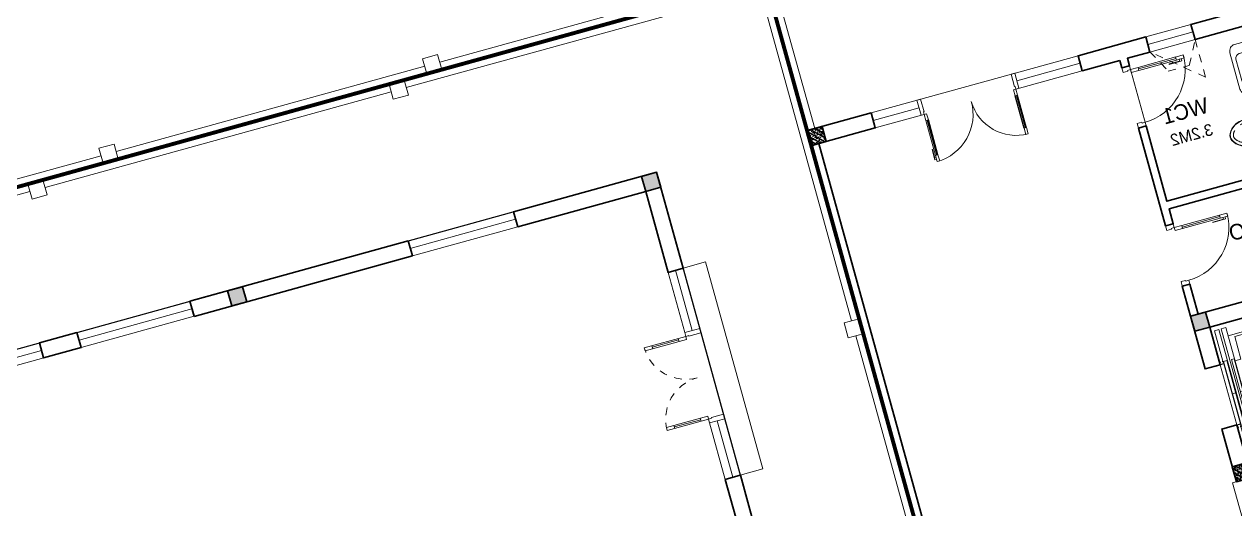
# Model space of a CAD drawing. Header units: metres. Extents: x 568336 to 569219, y 2065964 to 2066430.
# Drawn here: x 568459.33 to 568474.83, y 2066314.17 to 2066320.38 of the extents above; entities that cross this region are included whole.
import ezdxf

# ---------------------------------------------------------------- set-up
doc = ezdxf.new("R2010")
doc.units = ezdxf.units.M
for name, pattern in [('$AUDIT_BAD_LTYPE2', [0]), ('DASHDOT2', [0.5, 0.25, -0.125, 0, -0.125]), ('HIDDEN', [0.375, 0.25, -0.125]), ('HIDDEN2', [0.1875, 0.125, -0.0625]), ('xref-thap C (mb tang 32-2)$0$HIDDEN', [0.375, 0.25, -0.125])]:
    doc.linetypes.add(name, pattern=pattern)
doc.layers.get('0').update_dxf_attribs({"linetype": 'CONTINUOUS'})
doc.layers.add('-AREA', color=2, linetype='CONTINUOUS', plot=False)
for name, color, linetype, lineweight in [('-CONCRETE', 1, 'CONTINUOUS', 35), ('-DIM', 9, 'CONTINUOUS', 13), ('-DOOR', 137, 'CONTINUOUS', 9), ('-FURNITURE', 46, 'CONTINUOUS', 9), ('-HATCH', 8, 'CONTINUOUS', 5), ('-LINE1', 7, 'CONTINUOUS', 18), ('-LINE2', 252, 'CONTINUOUS', 9), ('-STEEL1', 1, 'CONTINUOUS', 35), ('-TEXT', 7, 'CONTINUOUS', 15), ('-WALL', 4, 'CONTINUOUS', 35), ('TEXT25', 2, 'CONTINUOUS', 13)]:
    doc.layers.add(name, color=color, linetype=linetype, lineweight=lineweight)
for name, color, linetype in [('-RANH GIOI LO DAT', 12, 'CONTINUOUS'), ('1-NETMANH', 8, 'CONTINUOUS'), ('APOLIC', 7, 'CONTINUOUS')]:
    doc.layers.add(name, color=color, linetype=linetype)
doc.styles.add('SVN_AVO_thuong', font='')
doc.styles.add('T1', font='', dxfattribs={"height": 200})
doc.styles.add('vnavanth', font='', dxfattribs={"width": 0.8})
doc.styles.get('SVN_AVO_thuong').set_extended_font_data('SVN-Avo')
doc.styles.get('T1').set_extended_font_data('VNgeometric Light')
doc.styles.get('vnavanth').set_extended_font_data('.VnAvantH')

# ---------------------------------------------------------------- blocks, each defined once
blk = doc.blocks.new('A$C5C575821')
at = {"layer": '-CONCRETE'}
h = blk.add_hatch(color=256, dxfattribs=at)
h.dxf.hatch_style = 1
h.paths.add_polyline_path([(-0.00237559899687767, 200.0000000000146), (-0.00237559899687767, 1.455191522836685e-11), (199.9976244010031, 1.455191522836685e-11), (199.9976244010031, 200.0000000000146)])
blk.add_lwpolyline([(-0.00237559899687767, 1.455191522836685e-11), (199.9976244010031, 1.455191522836685e-11), (199.9976244010031, 200.0000000000146), (-0.00237559899687767, 200.0000000000146)], close=True, dxfattribs=at)
blk = doc.blocks.new('*U45')
for p, q in [((-1110.000000000007, 450.0000000000036), (-1150.000000000007, 450.0000000000036)), ((-1130.000000000007, 100), (-1130.000000000007, 450.0000000000036)), ((-89.99999999999997, 450.0000000000036), (-49.99999999999996, 450.0000000000036)), ((-70, 100), (-69.99999999999997, 450.0000000000036)), ((-1110.000000000007, 100), (-1150.000000000007, 100)), ((-90, 100), (-50, 100))]:
    blk.add_line(p, q)
for points in [[(-1150.000000000007, 0), (-1110.000000000007, 0), (-1110.000000000007, 550.0000000000036), (-1150.000000000007, 550.0000000000036)], [(-50, 0), (-90, 0), (-89.99999999999997, 550.0000000000036), (-49.99999999999996, 550.0000000000036)], [(-1200.000000000007, -200.0526511982753), (-1140.000000000007, -200.0526511982753), (-1140.000000000007, -40), (-1150.000000000007, -40), (-1150.000000000007, 0), (-1200.000000000007, 0)], [(0, -200.0526511982753), (-60, -200.0526511982753), (-60, -40), (-50, -40), (-50, 0), (0, 0)]]:
    blk.add_lwpolyline(points, close=True)
at = {"linetype": 'HIDDEN', "ltscale": 0.1}
for centre, radius, start, end in [((-1150.000000000894, -9.604186855958593e-10), 550.0000000010929, 7.0167092985349e-15, 89.99996073224847), ((-49.99999999985441, -2.328580127074637e-10), 550.0000000003703, 90.00003926775153, 180)]:
    blk.add_arc(centre, radius, start, end, dxfattribs=at)
blk = doc.blocks.new('M38-T1')
at = {"layer": '-AREA'}
blk.add_lwpolyline([(204930.015548976, -1434744.520871507), (197929.8544989321, -1434744.520887626), (197930.0131367987, -1418971.489461015), (204930.0155126578, -1418971.489461015)], close=True, dxfattribs=at)
at = {"layer": '-DOOR'}
for p, q in [((201955.0155125594, -1418971.631540664), (199205.0155125591, -1418971.701742411)), ((197929.8916869326, -1422271.489460695), (197929.8916869326, -1420871.489460695)), ((197929.913005009, -1420871.489460695), (197929.913021935, -1422271.489460695)), ((198029.8050036422, -1420871.489460695), (198029.8050205683, -1422271.489460695)), ((198029.8916869326, -1422271.489460695), (198029.8916869326, -1420871.489460695)), ((198129.6970022754, -1420871.489405388), (198129.6970192014, -1422271.489405389)), ((198129.8916869326, -1422271.489460695), (198129.8916869326, -1420871.489460695)), ((198029.4106716515, -1425171.713052459), (198029.5618687978, -1426671.9855799)), ((197929.5398075954, -1427171.711207034), (197929.54904836, -1426671.711207119)), ((198129.1257559072, -1427171.714895688), (198129.1349966718, -1426671.714895773)), ((198029.612257982, -1427171.978539568), (198029.7634008184, -1428671.712170304))]:
    blk.add_line(p, q, dxfattribs=at)
for points in [[(200005.0155125592, -1418971.684191974), (199205.0155125594, -1418971.684191974), (199205.0155125594, -1419171.631540641), (200005.0155125592, -1419171.631540641)], [(201955.0155125592, -1418971.684191974), (201205.0155125592, -1418971.684191974), (201205.0155125592, -1419171.631540641), (201955.0155125592, -1419171.631540641)], [(198129.4202262536, -1428671.712170286), (198129.5780178974, -1425171.688746481), (197929.5780168554, -1425171.688746515), (197929.4202252116, -1428671.712170321)]]:
    blk.add_lwpolyline(points, close=True, dxfattribs=at)
for points in [[(200005.0155125592, -1419071.657866308), (199205.0155125592, -1419071.657866308)], [(201955.0155125592, -1419071.657866308), (201205.0155125591, -1419071.657866308)]]:
    blk.add_lwpolyline(points, dxfattribs=at)
at = {"layer": '-LINE1', "lineweight": 18}
for points in [[(200430.0155116593, -1417071.489460901), (196130.0155116593, -1417071.489460674)], [(204730.015512598, -1417071.489461129), (200630.0155116593, -1417071.489460912)], [(196030.0155116638, -1417171.489460663), (196030.0155117686, -1421771.489460663)], [(196030.0155117732, -1421971.489460663), (196030.015511878, -1426571.489460663)], [(196030.0155118826, -1426771.489460663), (196030.0155119874, -1431371.489460663)]]:
    blk.add_lwpolyline(points, dxfattribs=at)
at = {"layer": '-LINE1', "ltscale": 10}
for points in [[(200430.0155116593, -1417171.489460663), (200630.0155116593, -1417171.489460663), (200630.0155116593, -1416971.489460663), (200430.0155116593, -1416971.489460663)], [(195930.0155116593, -1421971.489460663), (196130.0155116593, -1421971.489460663), (196130.0155116593, -1421771.489460663), (195930.0155116593, -1421771.489460663)], [(195930.0155116593, -1426771.489460663), (196130.0155116593, -1426771.489460663), (196130.0155116593, -1426571.489460663), (195930.0155116593, -1426571.489460663)]]:
    blk.add_lwpolyline(points, close=True, dxfattribs=at)
at = {"layer": '-LINE1'}
blk.add_lwpolyline([(199205.0155125591, -1418971.701742411), (199205.0155125591, -1418671.701742411), (201955.0155125594, -1418671.701742411), (201955.0155125594, -1418971.561338951)], dxfattribs=at)
at = {"layer": '-RANH GIOI LO DAT', "linetype": 'HIDDEN', "ltscale": 10, "const_width": 50}
blk.add_lwpolyline([(195930.0155116593, -1416971.489460663), (195930.0155121212, -1437239.588784412), (204930.0155121212, -1437178.544911579), (204930.015512598, -1416971.48946114)], close=True, dxfattribs=at)
at = {"layer": '-WALL'}
for p, q in [((197930.0155125899, -1420871.489460695), (197930.0155125899, -1418971.489461015)), ((197930.0155125784, -1418971.489461015), (199205.0155125591, -1418971.489461014)), ((199205.0155125591, -1418971.657900918), (199205.0155125594, -1419171.654778917)), ((201955.0155125594, -1418971.489461015), (203430.0155125784, -1418971.517597381)), ((201955.0155125594, -1419171.548118806), (201955.0155125594, -1418971.591065354)), ((198130.0155125899, -1420871.489460695), (198130.0155125899, -1419171.489461015)), ((198130.0155125784, -1419171.489461015), (199205.0155125594, -1419171.489461014)), ((201955.0155125592, -1419171.489461015), (203029.8813829255, -1419171.489461015)), ((197930.0155125899, -1420871.489460695), (198130.0155125899, -1420871.489460695)), ((197929.7702368578, -1422271.489460695), (197929.9406774884, -1425171.711214101)), ((197929.7702368578, -1422271.489460695), (198129.7702368578, -1422271.489460695)), ((198129.7702368578, -1422271.489460695), (198129.9406771142, -1425171.714910407)), ((198129.2399571608, -1425171.713052459), (197929.5813861421, -1425171.713052459)), ((197929.9406774884, -1425171.711214101), (198129.9406771142, -1425171.714910407))]:
    blk.add_line(p, q, dxfattribs=at)
at = {"layer": '-WALL', "color": 250}
for p, q in [((198129.9437623315, -1426671.978539568), (197929.9331744155, -1426671.9855799)), ((198129.9260823668, -1427171.978539568), (197929.950774312, -1427171.985578658))]:
    blk.add_line(p, q, dxfattribs=at)
at = {"layer": '-WALL'}
blk.add_lwpolyline([(197929.9331744155, -1426671.9855799), (198129.9507751063, -1426671.9855799), (198129.9507751063, -1427171.978539568), (197929.9331744155, -1427171.978539568)], close=True, dxfattribs=at)
at = {"layer": '-DOOR', "xscale": -1, "rotation": 180}
blk.add_blockref('*U45', (201205.0155125592, -1419171.701742299), dxfattribs=at)
at = {"layer": '-WALL'}
for p in [(197930.0178881774, -1419171.489461015), (197930.0178881772, -1424671.489460257)]:
    blk.add_blockref('A$C5C575821', p, dxfattribs=at)
blk = doc.blocks.new('M39-T1')
at = {"layer": '-LINE1', "ltscale": 10}
for p, q in [((206284.3554308799, -1483401.731743078), (206284.3554308799, -1487501.731743078)), ((206284.3554308799, -1487701.731743078), (206284.3554308799, -1491801.731743078)), ((206284.3554308799, -1492001.731743078), (206284.3554308799, -1496101.731743078))]:
    blk.add_line(p, q, dxfattribs=at)
for points in [[(206184.3554308799, -1487701.731743078), (206384.3554308799, -1487701.731743078), (206384.3554308799, -1487501.731743078), (206184.3554308799, -1487501.731743078)], [(206184.3554308799, -1492001.731743078), (206384.3554308799, -1492001.731743078), (206384.3554308799, -1491801.731743078), (206184.3554308799, -1491801.731743078)]]:
    blk.add_lwpolyline(points, close=True, dxfattribs=at)
at = {"layer": '-RANH GIOI LO DAT', "linetype": 'HIDDEN', "ltscale": 10, "const_width": 50}
blk.add_lwpolyline([(197384.3554308799, -1483201.731742124), (197384.3554313568, -1503530.874939661), (206384.3554308799, -1503469.83106635), (206384.3554308799, -1483201.731743078)], close=True, dxfattribs=at)
blk = doc.blocks.new('A$C18091ED7')
for p, q in [((9.957147995010018e-09, -42.13376978135784), (0, -3.786117304116488e-07)), ((146.1412317672475, -26.59467297248193), (179.181621938591, -26.59467296488583)), ((146.1412317672475, -26.59467297248193), (146.1412317680188, -30.17859706786112)), ((146.1412317680188, -30.17859706786112), (165.7503655985456, -30.17859706340823)), ((153.0594147269658, -36.79204952501459), (146.1412317680188, -30.17859706786112)), ((152.3191092506386, -2.717133611440659e-07), (152.3191092568413, -26.59467297093943)), ((152.3191092506386, -2.717133611440659e-07), (179.1816219322718, -2.654269337654114e-07)), ((153.0594147269658, -36.79204952501459), (165.7503656001572, -36.79204952192958)), ((153.0594147275151, -39.73033438943094), (153.0594147269658, -36.79204952501459)), ((153.0594147275151, -39.73033438943094), (178.4413164740145, -39.73033438349376)), ((153.0594147275151, -39.73033438943094), (178.4413164740145, -39.73033438349376)), ((153.0594147275151, -39.73033438943094), (153.0594147281554, -42.13376974494895)), ((185.3594994290725, -30.17859705851879), (165.7503655985456, -30.17859706340823)), ((178.4413164733487, -36.79204951884458), (165.7503656001572, -36.79204952192958)), ((185.3594994290725, -30.17859705851879), (178.4413164733487, -36.79204951884458)), ((178.4413164733487, -36.79204951884458), (178.4413164740145, -39.73033438349376)), ((178.4413164740145, -39.73033438349376), (178.4413164746547, -42.1337697392446)), ((179.1816219322718, -2.654269337654114e-07), (179.181621938591, -26.59467296488583)), ((179.181621938591, -26.59467296488583), (185.3594994283012, -26.59467296337243)), ((185.3594994283012, -26.59467296337243), (185.3594994290725, -30.17859705851879)), ((-83.25994817525861, -267.3592828898691), (-83.259948167517, -299.9634285944048)), ((-83.25994817257379, -278.4883151478134), (-83.25994817046012, -287.6388527823146)), ((-60.91100930959874, -290.0299398849311), (-83.25994816994717, -290.0299398901407)), ((-62.88950393904452, -265.3807882612164), (-81.28145355204106, -265.3807882657275)), ((-60.91100931491019, -267.3592828844266), (-60.91100930728498, -299.9634285889624)), ((60.9110093945892, -267.3592828557594), (60.9110094022144, -299.9634285600623)), ((60.91100939990065, -290.029939856031), (83.25994826024908, -290.0299398510542)), ((62.88950401780676, -265.3807882316178), (81.2814536308033, -265.3807882273395)), ((83.25994825493763, -267.3592828505498), (83.25994826256283, -299.9634285550856)), ((83.25994825750604, -278.488315108727), (83.2599482596197, -287.6388527429954)), ((165.3959958605519, -261.9873972070927), (165.3959958671003, -289.7349902229907)), ((167.8691141396885, -259.5142789271486), (228.0810223811895, -259.5142789128586)), ((167.8691141472664, -292.2081085020036), (206.7175896017579, -292.2081084926904)), ((230.5541406641933, -274.3229751045001), (230.5541406613593, -261.9873971916386))]:
    blk.add_line(p, q)
for points in [[(230.0000000517721, -218.5046414944518, -0.1374073801801567), (225.4781190853137, -234.6482587013161), (221.7949787454636, -240.7070387715066, -0.2360805181595358), (198.2560902649639, -255.4947853636986, -0.0519608230665726), (-198.2560901437319, -255.4947854572965, -0.236080518165078), (-221.7949786317113, -240.7070388760185), (-225.4781189743626, -234.6482588077488, -0.1374073801809237), (-229.9999999484608, -218.5046416030382), (-229.9999999831671, -71.98694829508895, -0.1989123673786679), (-226.3782021181105, -63.2431547633314), (-208.8906150607545, -45.75556769772083, -0.1989123673792025), (-200.1468215308087, -42.13376982865157), (9.971699910238385e-09, -42.13376978135784), (200.1468215506357, -42.13376973403501, -0.1989123673792025), (208.8906150822841, -45.75556759897154), (226.3782021480001, -63.24315465634572, -0.1989123673791691), (230.0000000170658, -71.98694818626973)], [(144.14367173758, -618.9627606730501, -0.2124047892419209), (26.30999211127346, -734.491494372196, -0.0276853236339062), (-0.5628229983012716, -738.609219571983, -0.0222792448073508), (-26.30999181118386, -734.4914943844487, -0.2124047892421136), (-144.1436714920528, -618.9627607410075, -0.1427957259999892), (-167.2376623962118, -428.0139674870588, -0.0930051380368448), (-127.9331820271946, -309.1271633332653, -0.2564387014614383), (-111.240849547703, -299.9634286007786), (4.746470949612558e-08, -299.9634285748762), (111.2408496426324, -299.9634285482753, -0.2564387014619951), (127.933182126606, -309.1271632729331, -0.0930051380368741), (167.2376625517572, -428.0139674081001, -0.1427957260000456)]]:
    blk.add_lwpolyline(points, format="xyb", close=True)
at = {"linetype": 'xref-thap C (mb tang 32-2)$0$HIDDEN', "ltscale": 100}
blk.add_lwpolyline([(61.00044987679576, -669.0176259216969, -0.1990312026443698), (1.417429302819073e-07, -698.769823720475, -0.1990312026443799), (-61.00044960746891, -669.0176259504806, -0.2189240232571595), (-131.9321382956405, -478.313622940972, -0.1537914605682739), (-112.4681372026971, -403.989815428853, -0.2367011859554165), (5.876427167095244e-08, -347.5870280214876, -0.2367011859554843), (112.4681373467611, -403.9898153757968, -0.1537914605681893), (131.9321384748619, -478.313622878748, -0.2189240232571754)], format="xyb", close=True, dxfattribs=at)
blk.add_circle((165.7503656100234, -78.39166221523192), 13.90362011701458)
for centre, radius, start, end in [((-81.28145355158267, -267.3592828894034), 1.978494623656905, 90.00000001354867, 180.0000000133402), ((-62.88950393858613, -267.3592828848923), 1.978494623656905, 1.334021322268115e-08, 90.00000001354867), ((62.88950401826514, -267.3592828552937), 1.978494623656905, 90.00000001354867, 180.0000000133402), ((81.28145363126168, -267.3592828510155), 1.978494623656905, 1.334021322268115e-08, 90.00000001354867), ((167.8691141402633, -261.9873972065106), 2.473118279571131, 90.00000001354867, 180.0000000133402), ((167.8691141466952, -289.7349902224087), 2.473118279571131, 180.0000000133402, 270.0000000135486), ((206.717589598069, -276.6690117186226), 15.53909677420133, 270.0000000135486, 306.4658507565522), ((168.3527972659103, -224.7572911087773), 80.08895368617857, 306.4658507565522, 320.3122930343796), ((228.0810223845983, -274.3229751050822), 2.473118279571131, 320.3122930343796, 1.334021322268115e-08)]:
    blk.add_arc(centre, radius, start, end)
for points, knots in [([(-155.6468228230951, -259.4535552573798), (-156.6353001506941, -267.2522313103836), (-164.2940232875517, -328.394745314552), (-169.1545302536251, -385.0939582949213), (-183.68571763406, -527.7705276800843), (-135.602968026873, -679.1126648240606), (-50.29344375100118, -735.2493608418445), (-19.70048385594782, -741.0901266933652), (1.531116140540689e-07, -743.6724421556864)], [130.6139379315478, 130.6139379315478, 130.6139379315478, 130.6139379315478, 152.8521090939923, 311.1293507817257, 417.703951170228, 561.3833927516608, 697.6926317810714, 710.812262267882, 710.812262267882, 710.812262267882, 710.812262267882]), ([(155.6468228994709, -259.4535551877343), (156.6353002305841, -267.2522312389628), (164.2940233960289, -328.3947452375724), (169.1545303888706, -385.0939582149149), (183.6857178367027, -527.7705275934422), (135.6029683008201, -679.1126647599449), (50.29344405157826, -735.2493608178338), (19.70048415924612, -741.0901266841101), (1.530679583083838e-07, -743.6724421554536)], [130.613937934949, 130.613937934949, 130.613937934949, 130.613937934949, 152.8521090939923, 311.1293507817257, 417.703951170228, 561.3833927516608, 697.6926317810714, 710.812262267882, 710.812262267882, 710.812262267882, 710.812262267882])]:
    blk.add_open_spline(points, degree=3, knots=knots)
blk = doc.blocks.new('X-5M-DH-2-CORE$0$A$C75E80C28')
at = {"layer": '-LINE2', "linetype": 'Continuous', "ltscale": 2}
for p, q in [((-731.0000002632733, -148.9999999649008), (730.9999997367267, -148.9999999649299)), ((-731.0000002698944, -1304.999999934109), (-731.0000002632733, -148.9999999649008)), ((-556.8000102631631, -112.4999999912397), (-560.0000102631166, -112.4999999912397)), ((-510.0000099998433, -21.5000000000291), (-510.0000099998579, -50.60000000000582)), ((-506.8000099998899, -21.5000000000291), (-510.0000099998433, -21.5000000000291)), ((-510.0000099998579, -108.5000000000291), (-510.0000099998433, -79.39999999999418)), ((-506.8000099998899, -21.5000000000291), (-506.8000099999044, -50.60000000000582)), ((-506.8000099999044, -108.5000000000291), (-506.8000099998899, -79.39999999999418)), ((-456.2000100000296, -56.79999999998836), (-500.6000099999364, -56.80000000001746)), ((-456.2000100000441, -60), (-500.600009999951, -60.0000000000291)), ((-456.2000100000296, -70), (-500.6000099999364, -70.0000000000291)), ((-456.2000100000296, -73.19999999995343), (-500.6000099999364, -73.19999999998254)), ((-453.2000100000441, -63), (-453.2000100000296, -67)), ((-450.0000099998579, -63), (-450.0000099998433, -67)), ((450.0000100000616, -63), (450.0000100000761, -67)), ((453.200010000015, -63), (453.2000100000296, -67)), ((456.2000100000296, -56.79999999998836), (500.6000100000529, -56.79999999998836)), ((456.200010000015, -60), (500.6000100000383, -60)), ((456.2000100000296, -70), (500.6000100000529, -70)), ((456.2000100000296, -73.19999999995343), (500.6000100000529, -73.19999999995343)), ((456.800009736864, -112.4999999912397), (460.0000097368174, -112.4999999912397)), ((506.8000100001227, -21.5), (510.0000100000761, -21.5)), ((506.8000100001227, -21.5), (506.8000100001082, -50.59999999997672)), ((506.8000100001227, -108.5), (506.8000100001227, -79.39999999996508)), ((510.0000100000761, -21.5), (510.0000100000616, -50.59999999997672)), ((510.0000100000761, -108.5), (510.0000100000761, -79.39999999996508)), ((730.9999997301056, -1304.999999934109), (730.9999997367267, -148.9999999649299)), ((-700.0000002632733, -178.9999999649008), (699.9999997367267, -178.9999999649299)), ((-700.0000002699089, -1224.999999934109), (-700.0000002632733, -178.9999999649008)), ((699.9999997300911, -1224.999999934109), (699.9999997367267, -178.9999999649299)), ((-700.0000002699089, -1224.999999934109), (-400.0000002699089, -1224.999999934138)), ((-400.0000002698944, -1304.999999934138), (-400.0000002699089, -1224.999999934138)), ((699.9999997300911, -1224.999999934109), (399.9999997300911, -1224.999999934109)), ((399.9999997301056, -1304.999999934109), (399.9999997300911, -1224.999999934109)), ((839.9999997301056, -1304.999999934109), (-840.0000002698944, -1304.999999934109)), ((-840.0000002698944, -1364.999999934109), (-840.0000002698944, -1304.999999934109)), ((839.9999997301056, -1364.999999934109), (-840.0000002698944, -1364.999999934109)), ((839.9999997301056, -1394.999999934109), (-840.0000002698944, -1394.999999934109)), ((-840.0000002698944, -1394.999999934109), (-840.0000002698944, -1454.999999934109)), ((424.9999997301056, -1308.999999934109), (-425.0000002698944, -1308.999999934109)), ((-425.0000002699089, -1342.999999934109), (-425.0000002698944, -1308.999999934109)), ((424.9999997300911, -1342.999999934109), (-425.0000002699089, -1342.999999934109)), ((-2.6989437174052e-07, -1308.999999934109), (-2.699089236557484e-07, -1342.999999934109)), ((424.9999997300911, -1342.999999934109), (424.9999997301056, -1308.999999934109)), ((839.9999997301056, -1364.999999934109), (839.9999997301056, -1304.999999934109)), ((839.9999997301056, -1394.999999934109), (839.9999997301056, -1454.999999934109)), ((-840.0000002698944, -1454.999999934109), (-435.0000002698944, -1454.999999934109)), ((-435.0000002698944, -1449.999999934109), (-435.0000002699089, -1459.999999934109)), ((-435.0000002698944, -1449.999999934109), (-400.0000002698944, -1449.999999934138)), ((-435.0000002699089, -1459.999999934109), (-425.0000002699089, -1459.999999934109)), ((-435.0000002698653, -1489.999999934109), (-435.0000002698653, -1499.999999934109)), ((-435.0000002698653, -1489.999999934109), (-425.0000002698653, -1489.999999934109)), ((-435.0000002698653, -1499.999999934109), (-400.0000002698653, -1499.999999934138)), ((-433.4000002698012, -1451.599999934086), (-433.4000002698012, -1458.399999934074)), ((-433.4000002698012, -1451.599999934086), (-401.6000002697547, -1451.599999934086)), ((-433.4000002698012, -1458.399999934074), (-425.0000002698944, -1458.399999934074)), ((-433.4000002697721, -1491.599999934086), (-433.4000002697721, -1498.399999934074)), ((-433.4000002697721, -1491.599999934086), (-425.0000002698653, -1491.599999934086)), ((-433.4000002697721, -1498.399999934074), (-401.6000002697256, -1498.399999934074)), ((429.9999997300911, -1405.999999934138), (-430.0000002699089, -1405.999999934109)), ((-430.0000002699089, -1405.999999934109), (-430.0000002698944, -1445.999999934109)), ((429.9999997301056, -1445.999999934138), (-430.0000002698944, -1445.999999934109)), ((-425.0000002698944, -1458.399999934074), (-425.0000002699089, -1459.999999934109)), ((-425.0000002698653, -1489.999999934109), (-425.0000002698653, -1491.599999934086)), ((-401.6000002697547, -1451.599999934086), (-401.6000002697256, -1498.399999934074)), ((399.9999997301056, -1449.999999934109), (-400.0000002698944, -1449.999999934138)), ((-400.0000002698944, -1449.999999934138), (-400.0000002698653, -1499.999999934138)), ((-2.699089236557484e-07, -1405.999999934109), (-2.6989437174052e-07, -1445.999999934109)), ((399.9999997301056, -1449.999999934109), (399.9999997301347, -1499.999999934109)), ((434.9999997301056, -1449.999999934109), (399.9999997301056, -1449.999999934109)), ((434.9999997301347, -1499.999999934109), (399.9999997301347, -1499.999999934109)), ((401.5999997301988, -1451.599999934086), (401.5999997302279, -1498.399999934074)), ((433.3999997302453, -1451.599999934086), (401.5999997301988, -1451.599999934086)), ((433.3999997302744, -1498.399999934074), (401.5999997302279, -1498.399999934074)), ((433.3999997302453, -1458.399999934074), (424.9999997301056, -1458.399999934074)), ((424.9999997301056, -1458.399999934074), (424.9999997301056, -1459.999999934109)), ((434.9999997301056, -1459.999999934109), (424.9999997301056, -1459.999999934109)), ((424.9999997301347, -1489.999999934109), (424.9999997301347, -1491.599999934086)), ((434.9999997301347, -1489.999999934109), (424.9999997301347, -1489.999999934109)), ((433.3999997302744, -1491.599999934086), (424.9999997301347, -1491.599999934086)), ((429.9999997300911, -1405.999999934138), (429.9999997301056, -1445.999999934138)), ((433.3999997302453, -1451.599999934086), (433.3999997302453, -1458.399999934074)), ((433.3999997302744, -1491.599999934086), (433.3999997302744, -1498.399999934074)), ((434.9999997301056, -1449.999999934109), (434.9999997301056, -1459.999999934109)), ((839.9999997301056, -1454.999999934109), (434.9999997301056, -1454.999999934109)), ((434.9999997301347, -1489.999999934109), (434.9999997301347, -1499.999999934109))]:
    blk.add_line(p, q, dxfattribs=at)
for points in [[(-450.0000000000146, 0), (-450, -130), (450, -130), (449.9999999999854, 0)], [(-200, -29), (200.0000000001164, -29), (200.0000000001164, -101), (-200, -101)], [(-36.0000002632587, -583.9999999649008), (35.9999997367413, -583.9999999649008), (35.99999973675585, -983.9999999649008), (-36.00000026324415, -983.9999999649008)]]:
    blk.add_lwpolyline(points, close=True, dxfattribs=at)
for points in [[(-780.0000002632587, -788.9999999649008), (-751.0000002632587, -788.9999999649299, 0.414213562373095), (-750.0000002632733, -787.9999999649008), (-750.0000002632587, -783.9999999649008), (-750.0000002632587, -779.9999999649008, 0.414213562373095), (-751.0000002632733, -778.9999999649299), (-780.0000002632733, -778.9999999649881, -0.2569775838576673), (-784.1207396915852, -781.9399999648449), (-797.9000002631656, -781.939999964874, -0.414213562373095), (-800.9000002631656, -778.939999964874), (-804.0000002632587, -749.4999999649008, 0.414213562373095), (-807.0000002632587, -746.4999999649008), (-812.0000002632587, -746.4999999649008), (-812.0000002632587, -783.9999999649008), (-812.0000002632587, -821.4999999649008), (-807.0000002632587, -821.4999999649008, 0.414213562373095), (-804.0000002632587, -818.4999999649008), (-800.9000002631656, -789.0599999648693, -0.414213562373095), (-797.9000002631656, -786.0599999648693), (-784.1207396915852, -786.0599999648402, -0.2569775838576673), (-780.0000002632587, -788.9999999647553)], [(779.9999997367413, -788.9999999649299), (750.9999997367413, -788.9999999649008, -0.414213562373095), (749.9999997367267, -787.9999999649299), (749.9999997367413, -783.9999999649299), (749.9999997367413, -779.9999999649299, -0.414213562373095), (750.9999997367267, -778.9999999649008), (779.9999997368432, -778.9999999650172, 0.2569775838576673), (784.1207391653006, -781.939999964874), (797.899999736881, -781.9399999648449, 0.414213562373095), (800.899999736881, -778.9399999648449), (803.9999997367413, -749.4999999649008, -0.414213562373095), (806.9999997367413, -746.4999999649008), (811.9999997367413, -746.4999999649008), (811.9999997367413, -783.9999999649008), (811.9999997367413, -821.4999999649008), (806.9999997367413, -821.4999999649008, -0.414213562373095), (803.9999997367413, -818.4999999649008), (800.899999736881, -789.0599999648402, 0.414213562373095), (797.899999736881, -786.0599999648402), (784.1207391653006, -786.0599999648693, 0.2569775838576672), (779.9999997368577, -788.9999999647844)]]:
    blk.add_lwpolyline(points, format="xyb", dxfattribs=at)
for centre, radius, start, end in [((-500.600009999951, -50.60000000000582), 9.400000000001475, 180, 270), ((-500.6000099999364, -79.39999999999418), 9.399999999997844, 90, 180), ((-500.600009999951, -50.60000000000582), 6.200000000004374, 180, 270), ((-500.6000099999364, -79.39999999999418), 6.19999999999734, 90, 180), ((-456.2000100000441, -63), 6.19999999999713, 0, 90), ((-456.2000100000441, -63), 3.000000000000045, 0, 90), ((-456.2000100000296, -67), 6.20000000000076, 270, 0), ((-456.2000100000296, -67), 2.999999999999834, 270, 0), ((456.200010000015, -63), 6.19999999999713, 90, 180), ((456.2000100000296, -67), 6.20000000000076, 180, 270), ((456.200010000015, -63), 3.000000000000045, 90, 180), ((456.2000100000296, -67), 2.999999999999834, 180, 270), ((500.6000100000383, -50.59999999997672), 6.200000000004374, 270, 0), ((500.6000100000383, -50.59999999997672), 9.400000000001475, 270, 0), ((500.6000100000529, -79.39999999996508), 9.399999999997844, 0, 90), ((500.6000100000529, -79.39999999996508), 6.19999999999734, 0, 90)]:
    blk.add_arc(centre, radius, start, end, dxfattribs=at)
blk = doc.blocks.new('A$C3F71457E')
at = {"layer": '-CONCRETE'}
blk.add_lwpolyline([(-8.760252967476845e-09, -100.0000002632005), (0, 400), (-1500, 400.0000000000582), (-1500.00000001755, -1399.999999999942), (-1.754960976541042e-08, -1400), (-7.895869202911854e-08, -900.0000002632005), (199.9999999912397, -900.0000002982852), (199.9999999824504, -1600), (-1700.00000001755, -1600), (-1700, 600), (200, 600), (199.9999999912397, -100.0000002982852), (6.140908226370811e-08, -100.0000002632005)], dxfattribs=at)
at = {"layer": '-LINE1'}
blk.add_line((-7.895869202911854e-08, -900.0000002632005), (-8.760252967476845e-09, -100.0000002632005), dxfattribs=at)
at = {"layer": '-WALL'}
for p in [(-1699.997624401003, 399.9999999999854), (0.00237559899687767, 399.9999999999854), (-1699.997624401081, -1599.999999999959), (0.002375601565972829, -1600.000000021305)]:
    blk.add_blockref('A$C5C575821', p, dxfattribs=at)
at = {"color": 2, "rotation": 90}
blk.add_blockref('X-5M-DH-2-CORE$0$A$C75E80C28', (-1500.00000000876, -499.9999999999418), dxfattribs=at)
blk = doc.blocks.new('*U18')
at = {"linetype": '$AUDIT_BAD_LTYPE2'}
for p, q in [((70, 100), (69.99999999999999, 599.9999999999982)), ((89.99999999999999, 599.9999999999982), (90, 100))]:
    blk.add_line(p, q, dxfattribs=at)
for points in [[(49.99999999999999, 599.9999999999982), (89.99999999999999, 599.9999999999982), (89.99999999999999, 699.9999999999982), (49.99999999999999, 699.9999999999982), (49.99999999999999, 599.9999999999982)], [(49.99999999999999, 602.9059272893337), (50, 100)], [(50, 100), (90, 100), (90, 0), (50, 0), (50, 100)]]:
    blk.add_lwpolyline(points)
for points in [[(118.2698876160139, 494.5156181119073), (118.2698876160139, 664.1349438079906), (89.99999999999999, 664.1349438079906), (89.99999999999999, 635.8650561920058), (112.6159100928053, 635.8650561920058), (112.6159100928053, 494.5156181119073)], [(0, 0), (50, 0), (50, -40), (60, -40), (60, -100.0001724930698), (0, -100.0001724930698)], [(799.9999999999982, 7.105427357601134e-15), (749.9999999999982, 7.105427357601134e-15), (749.9999999999982, -40), (739.9999999999982, -40), (739.9999999999982, -100.0001724930698), (799.9999999999982, -100.0001724930698)]]:
    blk.add_lwpolyline(points, close=True)
at = {"linetype": '$AUDIT_BAD_LTYPE2', "ltscale": 0.3}
blk.add_arc((50, 0), 699.9999999999982, 0, 90, dxfattribs=at)
blk = doc.blocks.new('lavabo4')
for p, q in [((241.1064220552507, 0), (-241.1064220552653, 0)), ((-327.2218280859088, -86.11540603063622), (-327.2218280859088, -329.6777578376859)), ((-199.9999890652689, -138.2962507430202), (-199.9999890652689, -304.5603516259725)), ((141.2146540272806, -79.51089383556973), (-141.2146321578184, -79.51089383556973)), ((-73.92598906527564, -39.31844272313901), (-78.74998906528344, -39.31844272313901)), ((-73.87018906524463, -43.81844272313901), (-78.74998906528344, -43.81844272313901)), ((-67.49998906528344, -32.95004272319056), (-67.49998906528344, -28.06844272313901)), ((-67.49998906528344, -50.2462427231585), (-67.49998906528344, -55.06844272313901)), ((-62.99998906528344, -32.89244272320502), (-62.99998906528344, -28.06844272313901)), ((-62.99998906528344, -50.18864272317296), (-62.99998906528344, -55.06844272313901)), ((-56.6297890653077, -39.31844272313901), (-51.74998906528344, -39.31844272313901)), ((-56.57398906527669, -43.81844272313901), (-51.74998906528344, -43.81844272313901)), ((-8.999989065283444, -57.11864272307866), (-8.999989065283444, -122.568442723139)), ((9.000010934716556, -122.568442723139), (9.000010934716556, -57.1042427231805)), ((56.57401093472436, -39.31844272313901), (51.75001093471656, -39.31844272313901)), ((56.62981093475537, -43.81844272313901), (51.75001093471656, -43.81844272313901)), ((63.00001093471656, -32.95004272319056), (63.00001093471656, -28.06844272313901)), ((63.00001093471656, -50.2462427231585), (63.00001093471656, -55.06844272313901)), ((67.50001093471656, -32.89244272320502), (67.50001093471656, -28.06844272313901)), ((67.50001093471656, -50.18864272317296), (67.50001093471656, -55.06844272313901)), ((73.8702109346923, -39.31844272313901), (78.75001093471656, -39.31844272313901)), ((73.92601093472331, -43.81844272313901), (78.75001093471656, -43.81844272313901)), ((200.0000109347311, -304.5603516259725), (200.0000109347311, -138.2962507430202)), ((327.2218280858942, -329.6777578376859), (327.2218280858942, -86.11540603063622)), ((-241.1064220552653, -415.7931638683222), (241.1064220552507, -415.7931638683222)), ((-141.2146321578184, -363.3457304028852), (141.2146540272806, -363.3457304028852))]:
    blk.add_line(p, q)
for centre, radius in [((-65.24998906528344, -41.56844272313901), 24.75), ((-83.24998906528344, -41.56844272313901), 5.031153), ((-65.24998906528344, -41.56844272313901), 9), ((-65.24998906528344, -23.56844272313901), 5.031153), ((-65.24998906528344, -59.56844272313901), 5.031153), ((-47.24998906528344, -41.56844272313901), 5.031153), ((1.093473110813648e-05, -159.3053689968874), 22.75790985669812), ((1.093473110813648e-05, -159.3053689968874), 14.14680882983937), ((1.093471655622125e-05, -41.56844272313901), 9), ((65.25001093471656, -41.56844272313901), 24.75), ((47.25001093471656, -41.56844272313901), 5.031153), ((65.25001093471656, -41.56844272313901), 9), ((65.25001093471656, -23.56844272313901), 5.031153), ((65.25001093471656, -59.56844272313901), 5.031153), ((83.25001093471656, -41.56844272313901), 5.031153)]:
    blk.add_circle(centre, radius)
for centre, radius, start, end in [((-241.1064220552653, -86.11540603063622), 86.11540603063548, 90, 180), ((-141.2146321578184, -138.2962507430202), 58.7853569074479, 90, 180), ((-65.24998906528344, -41.56844272313901), 18, 105.2406999999566, 164.2093000000541), ((-65.24998906528344, -41.56844272313901), 18, 196.2341999999593, 253.9047000002005), ((-65.24998906528344, -41.56844272313901), 18, 16.44125000005574, 74.07886999996819), ((-65.24998906528344, -41.56844272313901), 18, 286.1199999996706, 344.0884000000243), ((1.093471655622125e-05, -41.56844272313901), 27, 289.6514000002878, 250.3602999998028), ((1.093471655622125e-05, -41.56844272313901), 18, 300.3430999999761, 239.7553999998545), ((1.093471655622125e-05, -122.568442723139), 9, 180, 0), ((65.25001093471656, -41.56844272313901), 18, 106.1199999996706, 164.0884000000242), ((65.25001093471656, -41.56844272313901), 18, 196.4412999998578, 254.0788999998228), ((65.25001093471656, -41.56844272313901), 18, 285.2406999999566, 344.2093000000542), ((65.25001093471656, -41.56844272313901), 18, 16.23422000000924, 73.90468999991013), ((141.2146540272806, -138.2962507430202), 58.7853569074479, 0, 90), ((241.1064220552507, -86.11540603063622), 86.11540603063548, 0, 90), ((-141.2146321578184, -304.5603516259725), 58.7853569074479, 180, 270), ((141.2146540272806, -304.5603516259725), 58.7853569074479, 270, 0), ((-241.1064220552653, -329.6777578376859), 86.11540603063548, 180, 270), ((241.1064220552507, -329.6777578376859), 86.11540603063548, 270, 0)]:
    blk.add_arc(centre, radius, start, end)
blk = doc.blocks.new('A$Cf949713d')
at = {"layer": '-LINE1', "lineweight": 18}
for p, q in [((4.101713756797835, 3250.000324489571), (4.071269666601438, 1250.000324200024)), ((1004.08159186726, 2250.000324489571), (4.052242110366933, 2250.000324489571)), ((1004.081591867027, 2000.000324489643), (4.052242110134102, 2000.000324489643)), ((1004.081591867493, 1750.000324489643), (4.052242110599764, 1750.000324489643)), ((1004.081591867493, 1500.000324489643), (4.052242110599764, 1500.000324489643)), ((1004.081591867493, 1250.000324489658), (4.052242110599764, 1250.000324489658)), ((1004.081591867493, 1000.000324489658), (438.5074325119203, 1000.000324489658))]:
    blk.add_line(p, q, dxfattribs=at)
at = {"layer": '-LINE1'}
for p, q in [((1753.654815993912, 3250.000324489571), (4.101713756797835, 3250.000324489571)), ((1004.08159186726, 2250.000324489578), (426.7313226789993, 3250.000324488647)), ((1004.08159186726, 3250.000324489578), (1004.08159186726, 2250.000324489578)), ((1253.93933324283, 2250.000324489578), (1253.93933324283, 3250.000324489578)), ((1253.93933324283, 3250.000324489578), (1253.93933324283, 2250.000324489578)), ((1503.7970746184, 2250.000324489578), (1503.7970746184, 3250.000324489578)), ((1503.7970746184, 3250.000324489578), (1503.797074618342, 2250.000324489585)), ((1753.654815993912, 2250.000324489578), (1753.654815993912, 3250.000324489578)), ((1753.654815993912, 3250.000324489571), (1753.654815993854, 2200.000324489571)), ((1004.08159186726, 2250.000324489578), (4.101713756943354, 2827.338976301369)), ((1004.081591866707, 780.1918206954942), (1004.08159186726, 2250.000324489571)), ((1004.08159186726, 2250.000324489571), (1753.654815993854, 2250.000324489571)), ((1054.08159186726, 2200.000324489571), (1054.081591867143, 759.1871894446376)), ((1054.08159186726, 2200.000324489571), (1753.654815993854, 2200.000324489571))]:
    blk.add_line(p, q, dxfattribs=at)
at = {"layer": '-WALL'}
for p, q in [((425.7637618370354, 1031.581816884347), (0.0003850747598335147, 1235.290601278452)), ((504.7281945508439, 1160.155448393089), (503.4056394263171, 839.1689376479553)), ((570.4268913173582, 962.3669621986701), (504.7281945508439, 1160.155448393089)), ((503.4056394263171, 839.1689376479553), (425.7637618370354, 1031.581816884347)), ((1054.081591867143, 759.1871894446376), (570.4268913173582, 962.3669621986701))]:
    blk.add_line(p, q, dxfattribs=at)
at = {"layer": '1-NETMANH', "linetype": 'DASHDOT2'}
for p, q in [((4.071016107860487, 1233.342985901632), (4.052242110221414, 0.00032448965794174)), ((438.5074325119203, 1000.000324489658), (4.052242110599764, 1000.000324489658)), ((1004.081591866416, 0.00032448965794174), (1004.081591866707, 780.1918206954942)), ((1004.081591868104, 750.0003244896579), (4.052242111210944, 750.0003244896579)), ((1054.081591867056, 0.00032448965794174), (1054.081591867143, 759.1871894446449)), ((1004.081591868715, 500.0003244896579), (4.052242111822125, 500.0003244896579)), ((1004.081591867231, 250.0003244896579), (4.052242110337829, 250.0003244896579)), ((1054.081591867056, 0.00032448965794174), (4.052242110221414, 0.00032448965794174))]:
    blk.add_line(p, q, dxfattribs=at)
blk.add_lwpolyline([(1331.125210567086, 2750.240522766566), (496.2588641860057, 2750.240522766566), (501.8692660082306, 1250.000324489658), (501.8692660082306, 1250.000324489658), (1004.081591866794, 1500.000324489643), (1004.081591866794, 1500.000324489643)], dxfattribs=at)
at = {"layer": '-TEXT', "color": 2, "style": 'vnavanth'}
for s, p in [('2', (1350.618914397666, 2697.735181333082)), ('1', (1600.476655773178, 2697.735181333082))]:
    blk.add_text(s, height=99.97959496000885, dxfattribs=at).set_placement(p)
blk = doc.blocks.new('*U117')
for points in [[(50, 669.9409090907037), (90.00000000000003, 669.9409090907037), (90.00000000000003, 769.9409090907037), (50, 769.9409090907037), (50, 669.9409090907037)], [(50, 672.8468363800392), (50, 100)], [(1548.99999999957, 629.0590909088664), (1508.99999999957, 629.0590909088664), (1508.99999999957, 729.0590909088664), (1548.99999999957, 729.0590909088664), (1548.99999999957, 629.0590909088664)], [(1548.99999999957, 631.965018198202), (1548.99999999957, 100)], [(50, 100), (90, 100), (90, 0), (50, 0), (50, 100)], [(1548.99999999957, 100), (1508.99999999957, 100), (1508.99999999957, 0), (1548.99999999957, 0), (1548.99999999957, 100)]]:
    blk.add_lwpolyline(points)
at = {"ltscale": 0.3}
for points in [[(819.9409090907038, 0, 0.4142135623730951), (50, 769.9409090907037, 0.4142135623730951)], [(819.9409090907042, 0, -0.4142135623730951), (1548.99999999957, 729.0590909088666, -0.4142135623730951)]]:
    blk.add_lwpolyline(points, format="xyb", dxfattribs=at)
for points in [[(21.73011238398614, 564.4565272026128), (21.73011238398614, 734.0758528986961), (50, 734.0758528986961), (50, 705.8059652827113), (27.38408990719473, 705.8059652827113), (27.38408990719473, 564.4565272026128)], [(0, 0), (50, 0), (50, -40), (60, -40), (60, -245.9999999543969), (0, -245.9999999543969)], [(1598.99999999957, 0), (1548.99999999957, 0), (1548.99999999957, -40), (1538.99999999957, -40), (1538.99999999957, -245.9999999543969), (1598.99999999957, -245.9999999543969)]]:
    blk.add_lwpolyline(points, close=True)
at = {"layer": 'APOLIC', "linetype": '$AUDIT_BAD_LTYPE2'}
for p, q in [((70, 100), (70.00000000000003, 669.9409090907037)), ((90.00000000000003, 669.9409090907037), (90, 100)), ((1508.99999999957, 629.0590909088664), (1508.99999999957, 100)), ((1528.99999999957, 100), (1528.99999999957, 629.0590909088664))]:
    blk.add_line(p, q, dxfattribs=at)
blk = doc.blocks.new('18x35')
at = {"layer": '-HATCH'}
h = blk.add_hatch(dxfattribs=at)
h.set_pattern_fill('CHAU-01', color=256, scale=10, angle=-1.272221872585407e-14, pattern_type=2)
h.set_pattern_definition([(49.99999999999999, (0, 0), (71.72601826007535, -6.275213498259527), [7.5, -82.5]), (355, (0, 0), (-13.87513336129999, 75.21921337000119), [6, -66]), (100.4514, (5.977167999997619, -0.5229339999999638), (57.85093817140217, 68.94395420609534), [6.374019000000001, -70.1142112]), (46.18419999999998, (0, 20), (106.7241048625644, -16.55190143290183), [11.25, -123.75]), (96.63559999999998, (8.89367449999554, 18.62066930000003), (93.46627055487036, 97.41178709004416), [9.561028799999994, -105.1713]), (351.1842, (0, 20), (93.46619451336275, 97.41186009253245), [9, -99]), (20.99999999999998, (10, 15), (59.69070521184616, -40.2618890665339), [7.5, -82.5]), (326.0000000000001, (10, 15), (24.33153319215819, 72.5150045046853), [6, -66]), (71.45139999999999, (14.97422329999972, 11.64483940000002), (84.022262858149, 32.25304967099522), [6.374019000000001, -70.1142112]), (37.49999999999998, (0, 0), (1.215985531729074, 33.28938538313115), [0, -65.19999999999999, 0, -67, 0, -66.25]), (7.499999999999987, (0, 0), (26.30695374421487, 39.44117118823602), [0, -38.2, 0, -63.7, 0, -25.25]), (327.5, (-22.30000000000291, 0), (53.3822436172409, -2.255487173437988), [0, -25, 0, -78, 0, -103.5]), (317.5, (-32.30000000000291, 0), (58.31861693423862, 10.01049823323176), [0, -32.5, 0, -51.8, 0, -73.5]), (44.99999999999999, (0, 0), (-30.05203820042826, 30.05203820042828), []), (44.99999999999999, (0, 12.25), (-30.05203820042826, 30.05203820042828), [])])
h.paths.add_polyline_path([(96508.03118051568, 47993.04977023201), (96508.03118051568, 47793.04977023201), (96708.03118051568, 47793.04977023201), (96708.03118051568, 47993.04977023201)])
at = {"layer": '-STEEL1'}
blk.add_lwpolyline([(96508.03118051568, 47793.04977023201), (96708.03118051568, 47793.04977023201), (96708.03118051568, 47993.04977023201), (96508.03118051568, 47993.04977023201)], close=True, dxfattribs=at)
blk = doc.blocks.new('M1-T1')
at = {"layer": '-CONCRETE', "color": 1, "linetype": 'HIDDEN', "ltscale": 10, "const_width": 50}
blk.add_lwpolyline([(191581.7177010371, 50951.98888872014), (197581.6939540912, 50951.98888872005), (197581.7429788466, 30952.01227472891), (191581.7667257926, 30952.01227472891)], close=True, dxfattribs=at)
at = {"layer": '-DOOR'}
for p, q in [((193081.4889567012, 48852.03565837603), (192481.4889567012, 48852.03565835286)), ((193931.8371712677, 48951.96545668185), (193981.8371449456, 48951.96545668266)), ((193981.8371712677, 48851.95332928823), (194821.7287526605, 48851.95332928823)), ((196121.7287526602, 48851.96545674102), (196731.8371712846, 48851.95332930627))]:
    blk.add_line(p, q, dxfattribs=at)
blk.add_lwpolyline([(193081.4889567051, 48752.03565838019), (192481.4889567012, 48752.03565836861), (192481.4889567012, 48952.03565833712), (193081.4889567051, 48952.0356583487)], close=True, dxfattribs=at)
for points in [[(194894.8994843679, 48751.96545675588), (193981.8371712542, 48751.96545675053), (193981.837171281, 48951.94120182592), (196731.8371712939, 48951.94120184396), (196731.8371712671, 48751.96545676858), (196048.5580209529, 48751.96545676346)], [(193381.5548907838, 48652.03973262745), (193381.4889567592, 47852.03973262745)]]:
    blk.add_lwpolyline(points, dxfattribs=at)
at = {"layer": '-LINE1', "lineweight": 18}
blk.add_lwpolyline([(191581.7411493842, 50951.93153578669), (197581.7174024383, 50951.9315357866), (197581.7664271937, 30951.95492153367), (191581.7901741396, 30951.95492153367)], close=True, dxfattribs=at)
at = {"layer": '-LINE1'}
for points in [[(191581.8018790334, 48952.03565829649), (191581.8018790331, 50951.98888872005), (197581.6939540912, 50951.98888872005), (197579.9787136269, 48952.03565829649)], [(197481.440986653, 50751.9315357866), (197479.9788607426, 48952.20719011308)]]:
    blk.add_lwpolyline(points, dxfattribs=at)
at = {"layer": '-LINE2', "linetype": 'HIDDEN2', "ltscale": 10}
for points in [[(193081.4890626929, 48752.17054306534), (192921.1003184989, 48452.17054306534), (192641.8777008991, 48452.03565838793), (192481.4889567051, 48752.03565838793)], [(192481.4889567051, 48751.96545668032), (192481.4889567051, 48252.03565838793), (193081.4047146868, 48751.96545669829)]]:
    blk.add_lwpolyline(points, dxfattribs=at)
at = {"layer": '-WALL'}
for points in [[(191681.5858762996, 46852.12354532036), (193381.4889576983, 46852.12354531631), (193381.4889567592, 47852.03973262745), (193481.8371713233, 47852.03973267066), (193481.8371718831, 46552.12392284648), (193381.4889568947, 46552.12354531209), (193381.4889568949, 46752.12354531209), (191681.5858762999, 46752.12354531209), (191681.5858762974, 45352.02879783817), (191581.8018790334, 45352.02879783817), (191581.8018790334, 48952.03565829649), (192481.4889566973, 48952.03565829649), (192481.4889567051, 48752.03565838793), (191681.5858763056, 48752.03565838793), (191681.5858763001, 46852.12354532036)], [(196731.8371712676, 48951.96545661415), (197581.8356525643, 48951.96545668071), (197581.8356528644, 34951.87148225863), (196897.2858771308, 34951.86915243657), (196897.2858771305, 35051.86915239949), (197481.4326741947, 35051.87148222604), (197481.4326738949, 48751.96545683069), (196731.8371712676, 48751.96545677615), (196731.8371712676, 48951.96545661415)]]:
    blk.add_lwpolyline(points, dxfattribs=at)
for points in [[(193481.8371712691, 48752.0356583918), (193481.837171274, 48652.03973260993), (193381.4889567099, 48652.03973260993), (193381.4889567051, 48752.03565838793), (193081.4889567051, 48752.03565838019), (193081.4889566973, 48952.03565837187), (193981.8371712676, 48952.03565838735), (193981.8371712678, 48752.03565839567)], [(193381.4889568927, 45752.12302853822), (193481.842976181, 45752.12302853822), (193481.842976181, 45352.24313576051), (193381.4889568927, 45352.24313576051)]]:
    blk.add_lwpolyline(points, close=True, dxfattribs=at)
at = {"layer": '-DOOR', "xscale": 0.8130081300813009, "yscale": 0.8130081300813009, "zscale": 0.8130081300813009, "rotation": 180}
blk.add_blockref('*U117', (196121.7287526602, 48751.96545675956), dxfattribs=at)
at = {"layer": '-DOOR', "xscale": -1, "rotation": 89.99999998995061}
for p in [(193381.5548907838, 48652.03973262745), (193381.8380324689, 46552.12359911908)]:
    blk.add_blockref('*U18', p, dxfattribs=at)
at = {"layer": '-FURNITURE', "rotation": 90}
blk.add_blockref('lavabo4', (191681.5858763031, 48228.75320266484), dxfattribs=at)
at = {"layer": '-FURNITURE', "xscale": -1, "rotation": 90}
blk.add_blockref('A$C18091ED7', (191639.45210652, 47425.19342845341), dxfattribs=at)
at = {"layer": '-STEEL1'}
for p in [(100874.017838741, 958.9858880644715), (96773.81179568291, -4641.014266541464)]:
    blk.add_blockref('18x35', p, dxfattribs=at)
at = {"layer": '-WALL', "xscale": -1, "rotation": 180}
blk.add_blockref('A$C3F71457E', (193281.8429761986, 43752.0354777092), dxfattribs=at)
at = {"layer": '-WALL', "color": 1}
blk.add_blockref('A$Cf949713d', (191777.6647357829, 39902.03515321962), dxfattribs=at)
at = {"layer": 'TEXT25'}
for s, height, style, p in [('WC1', 200, 'SVN_AVO_thuong', (192548.4745787265, 47805.25232973037)), ('3.2M2', 150, 'T1', (192570.6168750795, 47513.71757672625)), ('KHO', 200, 'SVN_AVO_thuong', (192142.7527404484, 46137.28236609002))]:
    blk.add_text(s, height=height, rotation=359.9999999899488, dxfattribs=dict(at, style=style)).set_placement(p)

msp = doc.modelspace()

# ---------------------------------------------------------------- block references
at = {"layer": '-DIM', "xscale": 0.001, "yscale": 0.001, "zscale": 0.001, "rotation": 285.4590240775414}
msp.add_blockref('M38-T1', (569782.3016752491, 2066887.479523119), dxfattribs=at)

# ---------------------------------------------------------------- next in the draw order: block references
at = {"layer": '-DIM', "xscale": 0.001, "yscale": 0.001, "zscale": 0.001, "rotation": 285.4590240781233}
msp.add_blockref('M39-T1', (569843.3491997421, 2066915.209253898), dxfattribs=at)

# ---------------------------------------------------------------- next in the draw order: block references
at = {"layer": '-DIM', "xscale": -0.001, "yscale": 0.001, "zscale": 0.001, "rotation": 15.45900309534941}
msp.add_blockref('M1-T1', (568672.8340284572, 2066324.502188371), dxfattribs=at)

doc.saveas('drawing.dxf')
